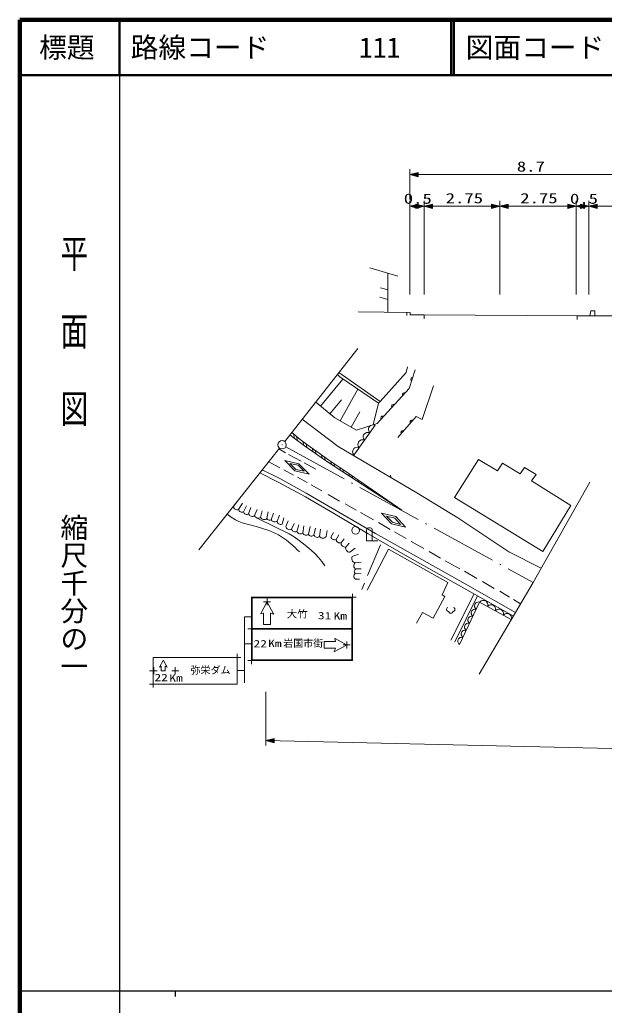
# Model space of a CAD drawing. Units: millimetres, scale not verified. Extents: x 80082 to 720082, y -79451 to 280549.
# Drawn here: x 80082 to 185448, y 102958 to 280549 of the extents above; entities that cross this region are included whole.
import ezdxf
from ezdxf.enums import TextEntityAlignment as Align

# ---------------------------------------------------------------- set-up
doc = ezdxf.new("R2010")
doc.units = ezdxf.units.MM
doc.header["$LTSCALE"] = 1000
doc.linetypes.add('DASHED', pattern=[7.5, 6, -1.5])
doc.linetypes.add('LONG_DASHED_DOTTED', pattern=[15.25, 12, -1.5, 0.25, -1.5])
for name, color, linetype, lineweight in [('M-TTL', 2, 'Continuous', 140), ('M-TTL-BAND', 7, 'Continuous', 25), ('M-TTL-LINE', 7, 'Continuous', 50), ('S-BGD', 7, 'Continuous', 13), ('S-BGD-CRST', 4, 'Continuous', 13), ('S-BGD-HTXT', 6, 'Continuous', 13), ('S-BMK', 2, 'LONG_DASHED_DOTTED', 13)]:
    doc.layers.add(name, color=color, linetype=linetype, lineweight=lineweight)
doc.layers.add('M-TTL-TXT', color=7, linetype='Continuous')
doc.styles.add('@ＭＳ ゴシック', font='')
doc.styles.add('ＭＳ ゴシック', font='')
doc.styles.get('@ＭＳ ゴシック').set_extended_font_data('@MS Gothic')
doc.styles.get('ＭＳ ゴシック').set_extended_font_data('MS Gothic')

# ---------------------------------------------------------------- blocks, each defined once
blk = doc.blocks.new('BUHIN1')
at = {"color": 2, "linetype": 'Continuous', "lineweight": 13}
for radius in [746, 22.5]:
    blk.add_circle((0, 0), radius, dxfattribs=at)
blk = doc.blocks.new('BUHIN2')
at = {"color": 7, "linetype": 'Continuous', "lineweight": 13}
blk.add_lwpolyline([(-203, -221), (-238, -156), (-256, -90), (-266, -3), (-248, 70), (-216, 136), (-153, 204), (-89, 242), (-18, 266), (70, 264), (137, 251), (203, 221)], dxfattribs=at)
blk = doc.blocks.new('BUHIN4')
at = {"color": 7, "linetype": 'Continuous', "lineweight": 13}
blk.add_lwpolyline([(-195, -228), (-232, -164), (-253, -99), (-266, -13), (-250, 61), (-220, 128), (-160, 198), (-98, 238), (-28, 265), (61, 266), (128, 256), (195, 228)], dxfattribs=at)
blk = doc.blocks.new('BUHIN5')
at = {"color": 7, "linetype": 'Continuous', "lineweight": 13}
blk.add_lwpolyline([(476, 672), (286, 731), (98, 743), (-143, 717), (-328, 626), (-490, 504), (-638, 296), (-700, 102), (-724, -103), (-669, -338), (-593, -508), (-476, -672)], dxfattribs=at)
blk = doc.blocks.new('BUHIN6')
at = {"color": 7, "linetype": 'Continuous', "lineweight": 13}
blk.add_lwpolyline([(302, 635), (133, 657), (-27, 639), (-226, 582), (-368, 478), (-487, 352), (-580, 155), (-603, -17), (-594, -193), (-513, -383), (-424, -515), (-302, -635)], dxfattribs=at)
blk = doc.blocks.new('BUHIN7')
at = {"color": 7, "linetype": 'Continuous', "lineweight": 13}
blk.add_lwpolyline([(713, -393), (750, -199), (741, -13), (689, 220), (579, 392), (441, 538), (220, 660), (22, 699), (-182, 700), (-407, 620), (-566, 526), (-713, 393)], dxfattribs=at)
blk = doc.blocks.new('BUHIN9')
at = {"color": 4, "linetype": 'Continuous', "lineweight": 13}
for points in [[(0, 0), (1500, -375), (1500, 375)], [(308, 0), (1406, 262), (1406, -262)], [(458, 0), (1350, 206), (1350, -206)], [(611, 0), (1294, 150), (1294, -150)], [(761, 0), (1238, 94), (1238, -94)]]:
    blk.add_lwpolyline(points, close=True, dxfattribs=at)
for points in [[(154, 0), (1462, 319), (1462, -319), (158, 0)], [(1181, 0), (915, 0), (1181, 38), (1181, -38), (915, 0)]]:
    blk.add_lwpolyline(points, dxfattribs=at)
blk = doc.blocks.new('BUHIN10')
at = {"color": 4, "linetype": 'Continuous', "lineweight": 13}
for points in [[(0, 0), (-1500, 375), (-1500, -375)], [(-308, 0), (-1406, -262), (-1406, 262)], [(-458, 0), (-1350, -206), (-1350, 206)], [(-611, 0), (-1294, -150), (-1294, 150)], [(-761, 0), (-1238, -94), (-1238, 94)]]:
    blk.add_lwpolyline(points, close=True, dxfattribs=at)
for points in [[(-154, 0), (-1462, -319), (-1462, 319), (-158, 0)], [(-1181, 0), (-915, 0), (-1181, -38), (-1181, 38), (-915, 0)]]:
    blk.add_lwpolyline(points, dxfattribs=at)
blk = doc.blocks.new('plus')
at = {"color": 0, "linetype": 'Continuous', "lineweight": -2}
for p, q in [((-1.25, 0), (1.25, 0)), ((0, -1.25), (0, 1.25))]:
    blk.add_line(p, q, dxfattribs=at)
blk = doc.blocks.new('BUHIN14')
at = {"color": 6, "linetype": 'Continuous', "lineweight": 13}
for points in [[(0, 0), (1500, -375), (1500, 375)], [(308, 0), (1406, 262), (1406, -262)], [(458, 0), (1350, 206), (1350, -206)], [(611, 0), (1294, 150), (1294, -150)], [(761, 0), (1238, 94), (1238, -94)]]:
    blk.add_lwpolyline(points, close=True, dxfattribs=at)
for points in [[(154, 0), (1462, 319), (1462, -319), (158, 0)], [(1181, 0), (915, 0), (1181, 38), (1181, -38), (915, 0)]]:
    blk.add_lwpolyline(points, dxfattribs=at)

msp = doc.modelspace()

# ---------------------------------------------------------------- linework, layer by layer
at = {"layer": 'M-TTL'}
for p, q in [((80082, 280549), (80082, -79451)), ((720082, 280549), (80082, 280549))]:
    msp.add_line(p, q, dxfattribs=at)
at = {"layer": 'M-TTL-BAND'}
for p, q in [((98082, 270549), (98082, -79451)), ((80082, 105549), (619082, 105549)), ((108082, 105549), (108082, 104549))]:
    msp.add_line(p, q, dxfattribs=at)
at = {"layer": 'M-TTL-LINE'}
for p, q in [((98082, 280549), (98082, 270549)), ((157832, 280549), (157832, 270549)), ((158332, 280549), (158332, 270549)), ((80082, 270549), (720082, 270549))]:
    msp.add_line(p, q, dxfattribs=at)
at = {"layer": 'S-BGD'}
for p, q in [((145028, 211780), (137598, 216957)), ((145028, 211780), (149709, 216985)), ((149709, 216985), (149994, 218029)), ((150279, 214075), (151386, 217459)), ((134285, 210943), (138312, 215807)), ((137333, 216621), (137756, 216185)), ((137756, 216185), (144737, 211440)), ((137841, 208259), (141045, 213949)), ((144492, 207798), (150279, 214075)), ((152644, 208539), (154637, 214581)), ((133427, 211653), (136858, 208812)), ((136000, 209522), (138081, 212036)), ((144737, 211440), (145028, 211780)), ((139807, 207152), (141363, 209914)), ((131003, 208570), (137511, 203637)), ((136858, 208812), (140791, 206598)), ((140791, 206598), (144492, 207798)), ((148254, 205249), (151512, 209045)), ((151512, 209045), (152644, 208539)), ((129126, 206183), (130623, 204916)), ((140332, 202089), (144142, 207462)), ((129542, 205136), (128768, 205728)), ((129613, 205083), (129412, 205941)), ((131418, 203756), (129542, 205136)), ((129989, 205453), (130173, 204672)), ((130623, 204916), (131825, 204014)), ((131291, 203849), (131129, 204537)), ((126779, 203203), (127960, 202509)), ((135191, 201147), (131418, 203756)), ((131844, 203461), (131690, 204116)), ((131825, 204014), (133613, 202749)), ((132801, 203323), (132949, 202697)), ((133501, 202316), (133356, 202931)), ((133613, 202749), (135827, 201183)), ((137511, 203637), (151639, 195290)), ((124958, 200898), (126971, 199806)), ((129689, 199237), (127860, 201100)), ((127860, 201100), (130412, 200551)), ((128553, 202196), (130828, 200993)), ((131339, 200696), (133433, 199558)), ((134465, 202146), (134605, 201552)), ((135157, 201170), (135020, 201754)), ((139509, 198288), (135191, 201147)), ((135827, 201183), (138658, 199285)), ((136126, 200983), (136252, 200444)), ((158434, 194449), (162794, 201330)), ((162794, 201330), (166208, 199282)), ((123383, 198905), (126770, 197184)), ((126965, 197866), (123811, 199446)), ((127673, 199463), (129434, 198503)), ((130261, 200277), (128775, 200596)), ((128775, 200596), (129840, 199512)), ((132240, 198689), (129689, 199237)), ((131326, 199192), (129840, 199512)), ((130261, 200277), (131326, 199192)), ((130412, 200551), (132240, 198689)), ((136800, 200081), (136675, 200615)), ((137772, 199879), (137895, 199356)), ((138443, 198994), (138321, 199511)), ((138658, 199285), (148944, 192185)), ((166208, 199282), (167101, 200647)), ((167101, 200647), (170305, 198704)), ((170305, 198704), (171040, 199859)), ((171040, 199859), (173141, 198599)), ((126770, 197184), (131615, 194550)), ((131715, 195265), (126965, 197866)), ((130128, 198128), (131918, 197140)), ((139423, 198757), (139538, 198268)), ((148944, 192185), (139509, 198288)), ((140083, 197916), (139975, 198376)), ((141079, 197614), (141174, 197211)), ((141719, 196858), (141631, 197233)), ((146976, 198095), (146887, 198470)), ((173141, 198599), (172353, 197443)), ((172353, 197443), (179392, 193031)), ((132620, 196710), (134553, 195636)), ((142735, 196471), (142810, 196153)), ((143355, 195800), (143287, 196090)), ((118607, 192863), (119269, 193707)), ((131615, 194550), (137565, 191103)), ((144202, 187980), (131715, 195265)), ((135685, 194991), (137751, 193822)), ((144390, 195329), (144445, 195095)), ((144991, 194742), (144942, 194948)), ((146046, 194186), (146081, 194037)), ((146626, 193684), (146598, 193805)), ((151639, 195290), (159040, 190784)), ((174349, 184732), (158434, 194449)), ((119527, 192279), (120255, 193415)), ((120400, 191884), (120986, 192976)), ((121334, 191501), (121753, 192648)), ((122423, 191190), (122885, 192319)), ((123489, 190854), (123798, 192063)), ((124614, 190663), (124894, 191880)), ((138725, 193292), (140723, 192169)), ((147702, 193043), (147717, 192979)), ((179392, 193031), (174349, 184732)), ((125435, 190462), (125844, 191661)), ((126465, 190187), (126903, 191296)), ((127362, 189636), (127707, 190785)), ((128036, 189250), (128474, 190273)), ((137565, 191103), (142866, 187885)), ((141511, 191739), (143840, 190426)), ((147089, 189714), (145318, 191631)), ((145318, 191631), (147852, 191006)), ((147693, 190736), (146217, 191100)), ((146217, 191100), (147248, 189984)), ((147693, 190736), (148724, 189619)), ((147852, 191006), (149623, 189089)), ((159040, 190784), (168261, 184696)), ((129095, 188739), (129533, 189762)), ((130008, 188337), (130373, 189506)), ((131104, 188045), (131323, 189324)), ((132127, 187826), (132455, 189214)), ((133113, 187680), (133405, 188922)), ((134136, 187424), (134318, 188739)), ((135305, 187424), (135524, 188520)), ((144728, 189954), (146880, 188708)), ((149623, 189089), (147089, 189714)), ((148724, 189619), (147248, 189984)), ((147611, 188292), (149725, 187080)), ((136181, 187315), (136656, 188155)), ((137131, 186913), (137606, 187716)), ((138008, 186292), (138592, 187022)), ((142866, 187885), (150410, 183559)), ((160387, 178878), (144202, 187980)), ((150656, 186536), (152912, 185261)), ((138848, 185525), (139469, 186255)), ((139578, 184611), (140528, 185342)), ((142713, 177746), (146537, 185165)), ((146537, 185165), (157267, 179115)), ((153871, 184731), (155940, 183550)), ((168261, 184696), (174070, 181729)), ((140017, 183844), (141158, 184246)), ((150410, 183559), (162573, 176762)), ((156771, 183049), (159427, 181624)), ((140528, 182712), (141597, 182785)), ((140638, 181580), (141597, 181580)), ((160229, 181180), (162482, 179863)), ((140565, 180740), (141633, 180703)), ((140565, 179753), (141305, 179753)), ((157267, 179115), (156219, 176888)), ((169447, 173760), (160387, 178878)), ((163470, 179318), (165625, 178080)), ((121842, 165072), (121842, 176472)), ((121842, 176472), (140082, 176472)), ((121962, 170952), (121962, 176232)), ((122082, 176352), (139842, 176352)), ((139962, 176232), (139962, 170952)), ((140082, 176472), (140082, 165072)), ((156701, 176630), (154619, 172723)), ((156219, 176888), (156701, 176630)), ((157793, 168779), (161974, 177097)), ((162573, 176762), (158509, 168454)), ((162573, 176762), (169057, 173096)), ((166599, 177550), (168353, 176476)), ((169055, 176075), (170342, 175285)), ((123521, 173572), (124617, 175592)), ((124693, 175592), (125853, 173476)), ((159357, 167985), (162977, 175605)), ((162977, 175605), (168685, 172461)), ((120606, 172952), (120606, 161076)), ((120606, 172952), (121842, 172952)), ((123986, 173630), (123571, 173510)), ((124042, 171581), (124042, 173589)), ((125267, 173572), (125267, 171581)), ((125798, 173415), (125327, 173611)), ((152691, 173755), (151572, 171828)), ((154619, 172723), (152691, 173755)), ((121962, 165312), (121962, 170592)), ((139842, 170832), (122082, 170832)), ((122082, 170712), (139842, 170712)), ((124042, 171581), (125267, 171581)), ((139962, 170592), (139962, 165312)), ((137003, 168568), (136883, 168984)), ((136945, 169034), (138964, 167937)), ((121962, 168068), (120606, 168068)), ((134954, 168513), (134954, 167288)), ((134954, 168513), (136961, 168513)), ((136944, 167288), (134954, 167288)), ((136787, 166756), (136984, 167228)), ((138964, 167862), (136848, 166702)), ((104107, 160847), (104107, 165647)), ((104107, 165647), (119307, 165647)), ((119307, 165647), (119307, 160847)), ((139842, 165192), (122082, 165192)), ((105254, 163898), (105959, 165085)), ((105268, 163883), (105585, 164036)), ((105600, 164026), (105600, 163198)), ((105977, 165085), (106680, 163908)), ((106308, 163198), (106308, 164032)), ((106323, 164042), (106667, 163893)), ((140082, 165072), (121842, 165072)), ((105600, 163198), (106308, 163198)), ((119307, 163312), (120606, 163312)), ((119307, 160847), (104107, 160847))]:
    msp.add_line(p, q, dxfattribs=at)
at = {"layer": 'S-BGD', "linetype": 'DASHED'}
for p, q in [((143777, 207566), (144737, 211440)), ((145100, 185912), (141733, 177864))]:
    msp.add_line(p, q, dxfattribs=at)
at = {"layer": 'S-BGD'}
for points in [[(150739, 215482), (150681, 215526), (150636, 215578), (150591, 215653), (150578, 215727), (150580, 215801), (150609, 215889), (150651, 215949), (150705, 216001), (150786, 216036), (150853, 216052), (150926, 216052)], [(117502, 191464), (118218, 190930), (118963, 190450), (119559, 190153), (120190, 189907), (122677, 189214), (125145, 188464), (125956, 188117), (126750, 187711), (127471, 187277), (128166, 186789), (128968, 186131), (129740, 185418), (130121, 185048), (130500, 184676)], [(122972, 190651), (125830, 189304), (128670, 187898), (129567, 187341), (130433, 186732), (131553, 185858), (132635, 184937), (133308, 184299), (133938, 183619), (134518, 182907), (135082, 182165)], [(143610, 186626), (143610, 188651), (143592, 188757), (143529, 188857), (143429, 188938), (143267, 188970), (142942, 188970), (142798, 188926), (142692, 188851), (142623, 188751), (142604, 188651), (142604, 186626), (144617, 186626)], [(157266, 174646), (157150, 174586), (157060, 174451), (157034, 174335), (157034, 174219), (157060, 174099), (157120, 174013), (157206, 173953), (157326, 173926), (157383, 173926), (157431, 173836), (157491, 173731), (157608, 173641), (157724, 173615), (157836, 173615), (157930, 173641), (158046, 173701), (158103, 173761), (158133, 173836), (158181, 173926), (158241, 173926), (158358, 173953), (158444, 174013), (158504, 174099), (158534, 174219), (158534, 174335), (158504, 174451), (158414, 174586), (158298, 174646)]]:
    msp.add_lwpolyline(points, dxfattribs=at)
msp.add_circle((140626, 188536), 704, dxfattribs=at)
for centre, radius, start, end in [((119286, 192916), 681, 184.44086, 290.70105), ((120112, 192409), 599, 192.54431, 298.80452), ((121011, 192042), 631, 194.56369, 300.8239), ((121995, 191754), 708, 200.9245, 307.18471), ((123082, 191422), 698, 199.40598, 305.66617), ((124123, 191181), 713, 207.21001, 313.47021), ((125100, 190871), 529, 203.14075, 309.40096), ((126053, 190711), 666, 201.89702, 308.15723), ((127120, 190248), 658, 185.34772, 291.60793), ((128757, 189392), 735, 191.10056, 297.36078), ((129702, 188881), 624, 193.12039, 299.38062), ((130666, 188602), 709, 201.93848, 308.19868), ((131697, 188319), 654, 204.77515, 311.03534), ((132675, 188123), 623, 208.44293, 314.70314), ((133720, 187935), 659, 202.83365, 309.09386), ((134720, 187862), 731, 216.8699, 323.1301), ((136807, 187470), 644, 193.93781, 300.198), ((137802, 186931), 671, 181.55869, 287.81889), ((138715, 186223), 711, 174.47247, 280.73267), ((139555, 185342), 731, 165.52969, 271.78992), ((140697, 183470), 776, 151.17444, 257.43465), ((141007, 182187), 711, 132.39743, 238.65764), ((140916, 181132), 527, 121.90015, 228.16035), ((140934, 180246), 616, 126.8699, 233.1301), ((122082, 176232), 120, 90, 180), ((139842, 176232), 120, 0, 90), ((124655, 175571), 43.2, 28.71979, 151.50226), ((123559, 173552), 43.2, 151.50226, 286.11285), ((123998, 173589), 43.2, 0, 106.11285), ((125310, 173571), 43.2, 67.39017, 180), ((125815, 173455), 43.2, 247.39014, 28.71979), ((122082, 170952), 120, 180, 270), ((122082, 170592), 120, 90, 180), ((139842, 170952), 120, 270, 0), ((139842, 170592), 120, 0, 90), ((136924, 168996), 43.2, 61.50226, 196.11285), ((136944, 167245), 43.2, 337.39017, 90), ((136961, 168556), 43.2, 270, 16.11285), ((138944, 167899), 43.2, 298.71979, 61.50226), ((122082, 165312), 120, 180, 270), ((136827, 166740), 43.2, 157.39014, 298.71979), ((139842, 165312), 120, 270, 0), ((105263, 163893), 10.5, 149.28857, 295.66644), ((105589, 164026), 10.5, 0, 115.66644), ((105968, 165080), 10.5, 30.8526, 149.28857), ((105968, 165086), 7, 30.8526, 149.28857), ((106319, 164032), 10.5, 66.61703, 180), ((106671, 163903), 10.5, 246.61707, 30.8526)]:
    msp.add_arc(centre, radius, start, end, dxfattribs=at)
at = {"layer": 'S-BGD-CRST'}
for p, q in [((150427, 248155), (150427, 253635)), ((150427, 252635), (194078, 252635)), ((150427, 231027), (150427, 247925)), ((150427, 246925), (152989, 246925)), ((152989, 247925), (152989, 231027)), ((152989, 246925), (166612, 246925)), ((166612, 247925), (166612, 231027)), ((166612, 246925), (180402, 246925)), ((180402, 247925), (180402, 231027)), ((180402, 246925), (182686, 246925)), ((182686, 247925), (182686, 231027)), ((182686, 246925), (194078, 246925)), ((148238, 234310), (143210, 235827)), ((146429, 227854), (146429, 234856)), ((146429, 231849), (145098, 232251)), ((146429, 230149), (145008, 230577)), ((141115, 227899), (150447, 227819)), ((149852, 227824), (149851, 227224)), ((150427, 227343), (152989, 227383)), ((150447, 227819), (150443, 227343)), ((152989, 227383), (152989, 226648)), ((152989, 227383), (180552, 227194)), ((182824, 227190), (182999, 228098)), ((182999, 228098), (183723, 228092)), ((183723, 228092), (183729, 227189)), ((180552, 227194), (180552, 226534)), ((180552, 227194), (191059, 227179))]:
    msp.add_line(p, q, dxfattribs=at)
at = {"layer": 'S-BGD-HTXT'}
for p, q in [((127839, 204546), (141003, 221288)), ((126910, 203368), (112395, 185003)), ((172607, 179145), (182838, 197218)), ((172607, 179145), (162897, 162599)), ((124442, 159433), (124442, 149781)), ((124442, 150647), (304989, 146528))]:
    msp.add_line(p, q, dxfattribs=at)
at = {"layer": 'S-BMK'}
msp.add_line((128033, 203596), (172607, 179145), dxfattribs=at)

# ---------------------------------------------------------------- block references
at = {"layer": 'S-BGD'}
for name, p in [('BUHIN2', (149314, 213028)), ('BUHIN2', (147386, 210936)), ('BUHIN2', (145457, 208844)), ('BUHIN4', (150698, 208096)), ('BUHIN5', (142713, 205447)), ('BUHIN5', (143666, 206791)), ('BUHIN4', (149069, 206198)), ('BUHIN5', (141761, 204104)), ('BUHIN5', (140808, 202760)), ('BUHIN7', (163691, 175212)), ('BUHIN6', (162072, 173700)), ('BUHIN6', (162675, 174970)), ('BUHIN7', (165117, 174426)), ('BUHIN7', (166544, 173640)), ('BUHIN6', (161469, 172430)), ('BUHIN7', (167971, 172854)), ('BUHIN6', (160262, 169890)), ('BUHIN6', (160866, 171160)), ('BUHIN6', (159659, 168620))]:
    msp.add_blockref(name, p, dxfattribs=at)
at = {"layer": 'S-BGD', "xscale": 500, "yscale": 500}
for p, rotation in [((124655, 175661), 270), ((139034, 167900), 180)]:
    msp.add_blockref('plus', p, dxfattribs=dict(at, rotation=rotation))
at = {"layer": 'S-BGD', "color": 144, "xscale": 500, "yscale": 500}
for p in [(140082, 176472), (121842, 170772), (121842, 165072)]:
    msp.add_blockref('plus', p, dxfattribs=at)
at = {"layer": 'S-BGD', "xscale": 500, "yscale": 500}
for p in [(119307, 165647), (104107, 163247), (104251, 163247), (108131, 163247), (104107, 160847)]:
    msp.add_blockref('plus', p, dxfattribs=at)
at = {"layer": 'S-BGD-CRST'}
for name, p in [('BUHIN9', (150427, 252635)), ('BUHIN9', (150427, 246925)), ('BUHIN10', (152989, 246925)), ('BUHIN9', (152989, 246925)), ('BUHIN10', (166612, 246925)), ('BUHIN9', (166612, 246925)), ('BUHIN10', (180402, 246925)), ('BUHIN9', (180402, 246925)), ('BUHIN10', (182686, 246925)), ('BUHIN9', (182686, 246925))]:
    msp.add_blockref(name, p, dxfattribs=at)
at = {"layer": 'S-BGD-HTXT'}
msp.add_blockref('BUHIN14', (124442, 150647), dxfattribs=at)
at = {"layer": 'S-BMK'}
msp.add_blockref('BUHIN1', (127375, 203956), dxfattribs=at)

# ---------------------------------------------------------------- texts
at = {"layer": 'M-TTL-BAND', "style": '@ＭＳ ゴシック', "width": 1.4}
msp.add_text('平  面  図', height=3666, rotation=270, dxfattribs=at).set_placement((89859, 207024), align=Align.MIDDLE_RIGHT)
at = {"layer": 'M-TTL-BAND', "style": '@ＭＳ ゴシック'}
msp.add_text('縮尺千分の一', height=3666, rotation=270, dxfattribs=at).set_placement((89859, 161580), align=Align.MIDDLE_RIGHT)
at = {"layer": 'M-TTL-TXT', "style": 'ＭＳ ゴシック'}
msp.add_text('標題', height=3666, dxfattribs=at).set_placement((88582, 275549), align=Align.MIDDLE_CENTER)
for s, p in [('路線コード', (100082, 275549)), ('111', (141224, 275549)), ('図面コード', (160461, 275549))]:
    msp.add_text(s, height=3666, dxfattribs=at).set_placement(p, align=Align.MIDDLE_LEFT)
at = {"layer": 'S-BGD', "style": 'ＭＳ ゴシック'}
for s, width, p in [('大竹 ', 1.05, (128228, 172411)), ('31', 1.35, (133830, 172116)), ('Km', 1.35, (136653, 172074)), ('22', 1.35, (122226, 167060)), ('Km', 1.35, (124854, 167094)), ('22', 1.35, (104364, 160959)), ('Km', 1.35, (107037, 160885))]:
    msp.add_text(s, height=1320, dxfattribs=dict(at, width=width)).set_placement(p, align=Align.BOTTOM_LEFT)
for s, p in [('岩国市街', (127584, 167128)), ('弥栄ダム', (110861, 162296))]:
    msp.add_text(s, height=1320, dxfattribs=at).set_placement(p, align=Align.BOTTOM_LEFT)
at = {"layer": 'S-BGD-CRST', "style": 'ＭＳ ゴシック', "width": 1.35}
for s, p in [('8.7', (169686, 252635)), ('0.5', (149308, 246837)), ('2.75', (156862, 246925)), ('2.75', (170301, 246925)), ('0.5', (179260, 246837))]:
    msp.add_text(s, height=1833, dxfattribs=at).set_placement(p, align=Align.BOTTOM_LEFT)

doc.saveas('drawing.dxf')
